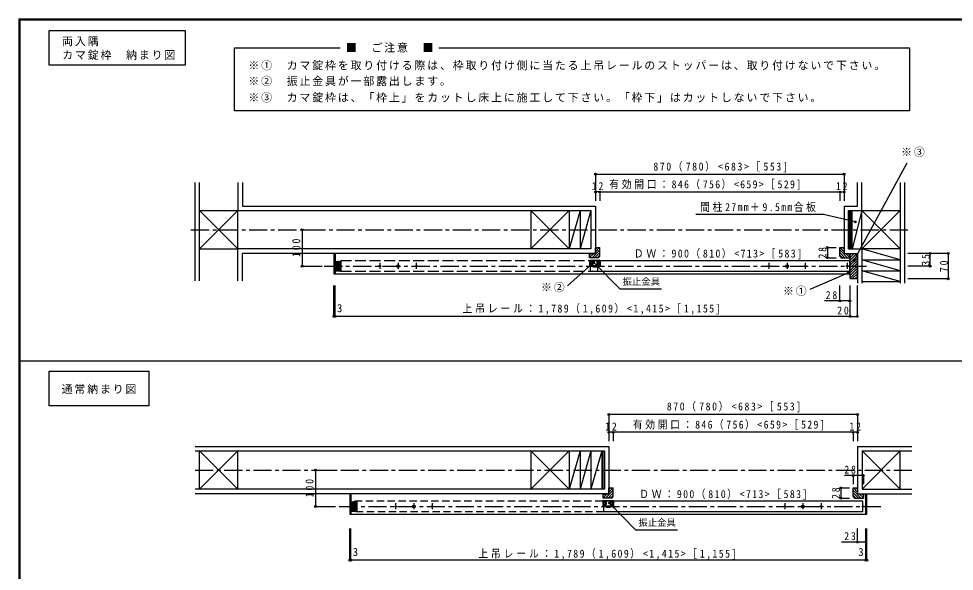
# Model space of a CAD drawing. Units: millimetres at full size, sheet at 1:10; details may follow other scales. Extents: x -2000 to 1900, y -1436 to 1392.
# Drawn here: x -2000 to 571, y -127 to 1392 of the extents above; entities that cross this region are included whole.
import ezdxf
from ezdxf.enums import TextEntityAlignment as Align

# ---------------------------------------------------------------- set-up
doc = ezdxf.new("R2010")
doc.units = ezdxf.units.MM
doc.header["$LTSCALE"] = 10
doc.header["$PDMODE"] = 32
doc.header["$PDSIZE"] = 5
for name, pattern in [('CHAIN1', [8, 5, -1, 1, -1]), ('DASHED2', [3, 2, -1]), ('DASHED3', [4, 3, -1])]:
    doc.linetypes.add(name, pattern=pattern)
for name, color, linetype in [('0-1_通り芯', 4, 'CHAIN1'), ('0-2_柱', 7, 'Continuous'), ('0-3_仕上げ', 2, 'Continuous'), ('0-4_枠', 3, 'Continuous'), ('0-5_ケーシング', 3, 'Continuous'), ('0-6_扉', 6, 'Continuous'), ('0-7_金物', 7, 'Continuous'), ('0-A_文字', 7, 'Continuous'), ('0-B_寸法', 7, 'Continuous'), ('0-C_ハッチ', 3, 'Continuous'), ('0-D_ハッチ2', 7, 'Continuous'), ('F-1_枠', 6, 'Continuous')]:
    doc.layers.add(name, color=color, linetype=linetype)
doc.styles.add('ＭＳ ゴシック', font='')
doc.styles.get('ＭＳ ゴシック').set_extended_font_data('MS Gothic')

msp = doc.modelspace()

# ---------------------------------------------------------------- linework, layer by layer
at = {"layer": '0-1_通り芯'}
for p, q in [((-1526.98, 811.79), (442.86, 811.79)), ((-1007.83, 721.15), (-1007.83, 704.67)), ((-957.83, 721.15), (-957.83, 704.67)), ((-907.83, 721.15), (-907.83, 704.67)), ((61.17, 721.15), (61.17, 704.67)), ((111.17, 721.15), (111.17, 704.67)), ((161.17, 721.15), (161.17, 704.67)), ((276.17, 721.15), (276.17, 704.67)), ((-1160.77, 711.79), (331.27, 711.79)), ((-1515.33, 151.35), (453.87, 151.35)), ((-964.33, 60.71), (-964.33, 44.23)), ((-914.33, 60.71), (-914.33, 44.23)), ((-864.33, 60.71), (-864.33, 44.23)), ((104.67, 60.71), (104.67, 44.23)), ((154.67, 60.71), (154.67, 44.23)), ((204.67, 60.71), (204.67, 44.23)), ((-1119.11, 51.35), (368.27, 51.35))]:
    msp.add_line(p, q, dxfattribs=at)
at = {"layer": '0-2_柱'}
for p, q in [((-1502.83, 864.29), (-1397.83, 864.29)), ((-1502.83, 864.29), (-1397.83, 759.29)), ((-1502.83, 759.29), (-1397.83, 864.29)), ((-1397.83, 759.29), (-1397.83, 864.29)), ((-592.83, 864.29), (-487.83, 759.29)), ((-457.83, 864.29), (-487.83, 759.29)), ((-487.83, 864.29), (-487.83, 759.29)), ((-427.83, 864.29), (-457.83, 759.29)), ((-457.83, 864.29), (-457.83, 759.29)), ((316.67, 864.29), (421.67, 864.29)), ((316.67, 864.29), (421.67, 759.29)), ((316.67, 759.29), (421.67, 864.29)), ((316.67, 759.29), (316.67, 864.29)), ((-1502.83, 759.29), (-1397.83, 759.29)), ((421.67, 759.29), (316.67, 759.29)), ((316.67, 699.29), (421.67, 699.29)), ((421.67, 669.29), (316.67, 699.29)), ((316.67, 669.29), (421.67, 669.29)), ((-1502.83, 98.85), (-1397.83, 203.85)), ((-1397.83, 98.85), (-1397.83, 203.85)), ((-592.83, 203.85), (-487.83, 98.85)), ((-592.83, 98.85), (-487.83, 203.85)), ((-592.83, 203.85), (-592.83, 98.85)), ((-457.83, 203.85), (-487.83, 98.85)), ((-487.83, 203.85), (-487.83, 98.85)), ((-427.83, 203.85), (-457.83, 98.85)), ((-457.83, 203.85), (-457.83, 98.85)), ((-397.83, 203.85), (-427.83, 98.85)), ((-427.83, 203.85), (-427.83, 98.85)), ((-397.83, 203.85), (-397.83, 98.85)), ((-394.83, 203.85), (-394.83, 98.85)), ((317.17, 98.85), (422.17, 203.85)), ((317.17, 203.85), (422.17, 98.85)), ((422.17, 98.85), (422.17, 203.85))]:
    msp.add_line(p, q, dxfattribs=at)
for points in [[(-592.83, 864.29), (-592.83, 759.29), (-487.83, 864.29)], [(316.67, 864.29), (289.67, 759.29), (289.67, 864.29)], [(421.67, 699.29), (316.67, 729.29), (421.67, 729.29), (316.67, 759.29)], [(-1502.83, 98.85), (-1502.83, 203.85), (-1397.83, 98.85)]]:
    msp.add_lwpolyline(points, dxfattribs=at)
at = {"layer": '0-3_仕上げ'}
for p, q in [((-1515.33, 671.82), (-1515.33, 941.28)), ((-1502.83, 671.82), (-1502.83, 941.28)), ((-1397.83, 941.28), (-1397.83, 864.29)), ((-1385.33, 941.28), (-1385.33, 876.79)), ((304.17, 876.79), (304.17, 941.28)), ((316.67, 864.29), (316.67, 941.28)), ((421.67, 941.28), (421.67, 665.11)), ((434.17, 941.28), (434.17, 665.11)), ((-1385.33, 876.79), (-415.33, 876.79)), ((-415.33, 876.79), (-415.33, 746.79)), ((267.67, 876.79), (267.67, 746.79)), ((267.67, 876.79), (304.17, 876.79)), ((-1397.83, 864.29), (-427.83, 864.29)), ((-427.83, 864.29), (-427.83, 759.29)), ((280.17, 864.29), (317.17, 864.29)), ((280.17, 759.29), (280.17, 864.29)), ((283.67, 759.29), (283.67, 864.29)), ((286.67, 759.29), (286.67, 864.29)), ((-427.83, 759.29), (-1397.83, 759.29)), ((-1397.83, 671.82), (-1397.83, 759.29)), ((-415.33, 746.79), (-1385.33, 746.79)), ((-1385.33, 671.82), (-1385.33, 746.79)), ((267.67, 746.79), (304.17, 746.79)), ((280.17, 759.29), (317.17, 759.29)), ((304.17, 746.79), (304.17, 665.11)), ((316.67, 759.29), (316.67, 665.11)), ((-1515.33, 216.35), (-1259.7, 216.35)), ((304.67, 216.35), (304.67, 86.35)), ((304.67, 216.35), (453.87, 216.35)), ((-1515.33, 203.85), (-390.83, 203.85)), ((-390.83, 203.85), (-390.83, 98.85)), ((317.17, 203.85), (317.17, 98.85)), ((317.17, 203.85), (453.87, 203.85)), ((-1259.7, 98.85), (-1515.33, 98.85)), ((-390.83, 98.85), (-1259.7, 98.85)), ((304.67, 86.35), (453.87, 86.35)), ((317.17, 98.85), (453.87, 98.85))]:
    msp.add_line(p, q, dxfattribs=at)
msp.add_lwpolyline([(-1259.7, 216.35), (-378.33, 216.35), (-378.33, 86.35), (-1515.33, 86.35)], dxfattribs=at)
at = {"layer": '0-4_枠'}
for p, q in [((-1133.83, 746.79), (-1133.83, 690.79)), ((-1130.83, 746.79), (-1130.83, 690.79)), ((284.17, 678.2), (284.17, 746.79)), ((304.17, 676.79), (304.17, 746.79)), ((-1133.83, 690.79), (284.17, 690.79)), ((284.17, 678.2), (285.58, 676.79)), ((304.17, 676.79), (285.58, 676.79)), ((-1090.33, 86.35), (-1090.33, 30.35)), ((-1087.33, 86.35), (-1087.33, 30.35)), ((327.67, 30.35), (327.67, 86.35)), ((-1087.33, 64.35), (-1071.33, 64.35)), ((-1071.33, 64.35), (-1071.33, 38.35)), ((-1087.33, 38.35), (-1071.33, 38.35))]:
    msp.add_line(p, q, dxfattribs=at)
msp.add_lwpolyline([(-1090.33, 30.35), (330.67, 30.35), (330.67, 86.35)], dxfattribs=at)
at = {"layer": '0-5_ケーシング'}
for p, q in [((-431.33, 734.79), (-431.33, 746.79)), ((-431.33, 746.79), (-415.33, 746.79)), ((255.67, 738.79), (255.67, 762.79)), ((255.67, 762.79), (267.67, 762.79)), ((267.67, 762.79), (267.67, 746.79)), ((267.67, 746.79), (304.17, 746.79)), ((283.67, 734.79), (283.67, 746.79)), ((-1130.83, 724.79), (-1114.83, 724.79)), ((-1114.83, 724.79), (-1114.83, 698.79)), ((-407.33, 734.79), (-431.33, 734.79)), ((-1130.83, 698.79), (-1114.83, 698.79)), ((-394.33, 86.35), (-378.33, 86.35)), ((-394.33, 74.35), (-394.33, 86.35)), ((-378.33, 102.35), (-366.33, 102.35)), ((-378.33, 86.35), (-378.33, 102.35)), ((-370.33, 74.35), (-366.33, 78.35)), ((-366.33, 78.35), (-366.33, 102.35)), ((292.67, 78.35), (292.67, 102.35)), ((292.67, 102.35), (304.67, 102.35)), ((304.67, 102.35), (304.67, 86.35)), ((304.67, 86.35), (320.67, 86.35)), ((320.67, 86.35), (320.67, 74.35)), ((-370.33, 74.35), (-394.33, 74.35))]:
    msp.add_line(p, q, dxfattribs=at)
for points in [[(-415.33, 746.79), (-415.33, 762.79), (-403.33, 762.79)], [(-407.33, 734.79), (-403.33, 738.79), (-403.33, 762.79)], [(255.67, 738.79), (259.67, 734.79), (283.67, 734.79)], [(292.67, 78.35), (296.67, 74.35), (320.67, 74.35)]]:
    msp.add_lwpolyline(points, dxfattribs=at)
at = {"layer": '0-6_扉', "linetype": 'DASHED3'}
for p, q in [((-365.83, 726.79), (-1122.83, 726.79)), ((-1122.83, 696.79), (-1122.83, 726.79)), ((-409.83, 726.79), (-409.83, 696.79)), ((-365.83, 696.79), (-1122.83, 696.79))]:
    msp.add_line(p, q, dxfattribs=at)
at = {"layer": '0-6_扉'}
for p, q in [((-429.83, 726.79), (-429.83, 696.79)), ((283.17, 726.79), (-429.83, 726.79)), ((283.17, 696.79), (283.17, 726.79)), ((283.17, 696.79), (-429.83, 696.79)), ((-1079.33, 66.35), (-1079.33, 36.35)), ((-393.33, 66.35), (-393.33, 36.35)), ((319.67, 36.35), (-393.33, 36.35))]:
    msp.add_line(p, q, dxfattribs=at)
at = {"layer": '0-6_扉', "linetype": 'DASHED2'}
for p, q in [((-366.33, 66.35), (-1079.33, 66.35)), ((-366.33, 66.35), (-366.33, 36.35)), ((-393.33, 36.35), (-1079.33, 36.35))]:
    msp.add_line(p, q, dxfattribs=at)
at = {"layer": '0-6_扉'}
msp.add_lwpolyline([(319.67, 36.35), (319.67, 66.35), (-393.33, 66.35)], dxfattribs=at)
at = {"layer": '0-7_金物'}
for p, q in [((-431.83, 726.29), (-431.83, 715.29)), ((-429.83, 728.29), (-403.83, 728.29)), ((-429.83, 719.29), (-429.83, 722.29)), ((-427.83, 719.29), (-427.83, 722.29)), ((-423.83, 722.29), (-423.83, 719.29)), ((-421.83, 719.29), (-421.83, 722.29)), ((-411.83, 722.29), (-411.83, 719.29)), ((-409.83, 719.29), (-409.83, 722.29)), ((-405.83, 722.29), (-405.83, 719.29)), ((-403.83, 722.29), (-403.83, 719.29)), ((-401.83, 715.29), (-401.83, 726.29)), ((-429.83, 713.29), (-403.83, 713.29)), ((-422.83, 712.79), (-422.83, 710.79)), ((-422.33, 710.29), (-411.33, 710.29)), ((-410.83, 712.79), (-410.83, 710.79)), ((-395.33, 65.85), (-395.33, 54.85)), ((-393.33, 67.85), (-367.33, 67.85)), ((-393.33, 58.85), (-393.33, 61.85)), ((-393.33, 52.85), (-367.33, 52.85)), ((-391.33, 58.85), (-391.33, 61.85)), ((-387.33, 61.85), (-387.33, 58.85)), ((-386.33, 52.35), (-386.33, 50.35)), ((-385.33, 58.85), (-385.33, 61.85)), ((-375.33, 61.85), (-375.33, 58.85)), ((-374.33, 52.35), (-374.33, 50.35)), ((-373.33, 58.85), (-373.33, 61.85)), ((-369.33, 61.85), (-369.33, 58.85)), ((-367.33, 61.85), (-367.33, 58.85)), ((-365.33, 54.85), (-365.33, 65.85)), ((-385.83, 49.85), (-374.83, 49.85))]:
    msp.add_line(p, q, dxfattribs=at)
for centre, radius, start, end in [((-429.83, 726.29), 2, 90, 180), ((-425.83, 722.29), 4, 0, 180), ((-425.83, 722.29), 2, 0, 180), ((-407.83, 722.29), 4, 0, 180), ((-407.83, 722.29), 2, 0, 180), ((-403.83, 726.29), 2, 0, 90), ((-429.83, 715.29), 2, 180, 270), ((-425.83, 719.29), 4, 180, 0), ((-425.83, 719.29), 2, 180, 0), ((-422.33, 712.79), 0.5, 90, 180), ((-422.33, 710.79), 0.5, 180, 270), ((-407.83, 719.29), 4, 180, 0), ((-411.33, 712.79), 0.5, 0, 90), ((-411.33, 710.79), 0.5, 270, 0), ((-407.83, 719.29), 2, 180, 0), ((-403.83, 715.29), 2, 270, 0), ((-393.33, 65.85), 2, 90, 180), ((-393.33, 54.85), 2, 180, 270), ((-389.33, 61.85), 4, 0, 180), ((-389.33, 58.85), 4, 180, 0), ((-389.33, 61.85), 2, 0, 180), ((-389.33, 58.85), 2, 180, 0), ((-385.83, 52.35), 0.5, 90, 180), ((-371.33, 61.85), 4, 0, 180), ((-371.33, 58.85), 4, 180, 0), ((-374.83, 52.35), 0.5, 0, 90), ((-371.33, 61.85), 2, 0, 180), ((-371.33, 58.85), 2, 180, 0), ((-367.33, 65.85), 2, 0, 90), ((-367.33, 54.85), 2, 270, 0), ((-385.83, 50.35), 0.5, 180, 270), ((-374.83, 50.35), 0.5, 270, 0)]:
    msp.add_arc(centre, radius, start, end, dxfattribs=at)
at = {"layer": '0-A_文字'}
for p, q in [((-1916.44, 1264.28), (-1916.44, 1359.29)), ((-1406.74, 1311.28), (-1116.76, 1311.28)), ((-1406.74, 1138.16), (-1406.74, 1311.28)), ((-845.85, 1311.28), (447.83, 1311.28)), ((447.83, 1311.28), (447.83, 1138.16)), ((447.83, 1138.16), (-1406.74, 1138.16)), ((294.63, 726.57), (441.05, 995.22)), ((-347.8, 648.33), (-420.36, 722.96)), ((-422.72, 719.51), (-491.87, 657.51)), ((279.72, 693.39), (173.69, 647.8)), ((-233.79, 648.33), (-347.8, 648.33)), ((-1916.44, 327.78), (-1916.44, 422.79)), ((-1916.44, 422.79), (-1642.66, 422.79)), ((-1642.66, 422.79), (-1642.66, 327.78)), ((-1642.66, 327.78), (-1916.44, 327.78)), ((-304.4, -13.91), (-376.96, 60.72)), ((-190.38, -13.91), (-304.4, -13.91))]:
    msp.add_line(p, q, dxfattribs=at)
for points in [[(-1916.44, 1359.29), (-1543.01, 1359.29), (-1543.01, 1264.28), (-1916.44, 1264.28)], [(298.62, 833.22), (211.42, 853.93), (-139.83, 853.93)]]:
    msp.add_lwpolyline(points, dxfattribs=at)
for p in [(298.62, 833.22), (-422.72, 719.51), (-420.36, 722.96), (294.63, 726.57), (279.72, 693.39), (-376.96, 60.72)]:
    msp.add_point(p, dxfattribs=at)
at = {"layer": '0-B_寸法', "color": 4}
for p, q in [((-415.33, 964.39), (267.67, 964.39)), ((-415.33, 964.39), (-415.33, 891.11)), ((267.67, 964.39), (267.67, 891.11)), ((-403.33, 915.53), (-415.33, 915.53)), ((-403.33, 915.53), (255.67, 915.53)), ((-403.33, 915.53), (-403.33, 891.11)), ((255.67, 915.53), (267.67, 915.53)), ((255.67, 915.53), (255.67, 891.11)), ((-1221.16, 811.79), (-1221.16, 711.79)), ((-1221.16, 811.79), (-1165.91, 811.79)), ((221.75, 762.79), (221.75, 734.79)), ((221.75, 762.79), (245.67, 762.79)), ((554.08, 746.79), (442.59, 746.79)), ((504.08, 711.79), (504.08, 746.79)), ((554.08, 746.79), (554.08, 676.79)), ((221.75, 734.79), (245.67, 734.79)), ((-1221.16, 711.79), (-1165.91, 711.79)), ((504.08, 711.79), (442.59, 711.79)), ((554.08, 676.79), (442.59, 676.79)), ((-1133.83, 573.68), (-1133.83, 658.41)), ((-1130.83, 573.68), (-1130.83, 658.41)), ((255.67, 616.05), (255.67, 658.41)), ((283.67, 658.41), (283.67, 616.05)), ((284.17, 573.68), (284.17, 658.41)), ((304.17, 573.68), (304.17, 658.41)), ((283.67, 616.05), (213.52, 616.05)), ((-1130.83, 573.68), (-1133.83, 573.68)), ((284.17, 573.68), (-1130.83, 573.68)), ((284.17, 573.68), (304.17, 573.68)), ((-378.33, 303.95), (-378.33, 230.67)), ((304.67, 303.95), (-378.33, 303.95)), ((304.67, 303.95), (304.67, 230.67)), ((292.67, 255.09), (-378.33, 255.09)), ((-366.33, 255.09), (-366.33, 230.67)), ((292.67, 255.09), (292.67, 230.67)), ((304.67, 255.09), (292.67, 255.09)), ((-1184.57, 151.35), (-1184.57, 51.35)), ((-1184.57, 151.35), (-1129.31, 151.35)), ((320.67, 136.35), (268.54, 136.35)), ((292.67, 136.35), (292.67, 112.35)), ((320.67, 136.35), (320.67, 112.35)), ((258.75, 102.35), (258.75, 74.35)), ((258.75, 102.35), (282.67, 102.35)), ((258.75, 74.35), (282.67, 74.35)), ((-1184.57, 51.35), (-1129.31, 51.35)), ((-1090.33, -96.34), (-1090.33, -8.88)), ((-1087.33, -96.34), (-1087.33, -8.88)), ((304.67, -46.36), (304.67, -8.88)), ((327.67, -96.34), (327.67, -8.88)), ((330.67, -96.34), (330.67, -8.88)), ((327.67, -46.36), (260.51, -46.36)), ((-1087.33, -96.34), (-1090.33, -96.34)), ((327.67, -96.34), (-1087.33, -96.34)), ((330.67, -96.34), (327.67, -96.34))]:
    msp.add_line(p, q, dxfattribs=at)
at = {"layer": '0-B_寸法'}
for p in [(-415.33, 964.39), (267.67, 964.39), (-415.33, 915.53), (-403.33, 915.53), (255.67, 915.53), (267.67, 915.53), (-1221.16, 811.79), (221.75, 762.79), (504.08, 746.79), (554.08, 746.79), (221.75, 734.79), (-1221.16, 711.79), (504.08, 711.79), (554.08, 676.79), (255.67, 616.05), (283.67, 616.05), (-1133.83, 573.68), (-1130.83, 573.68), (284.17, 573.68), (304.17, 573.68), (-378.33, 303.95), (304.67, 303.95), (-378.33, 255.09), (-366.33, 255.09), (292.67, 255.09), (304.67, 255.09), (-1184.57, 151.35), (292.67, 136.35), (320.67, 136.35), (258.75, 102.35), (-1184.57, 51.35), (258.75, 74.35), (304.67, -46.36), (327.67, -46.36), (-1090.33, -96.34), (-1087.33, -96.34), (327.67, -96.34), (330.67, -96.34)]:
    msp.add_point(p, dxfattribs=at)
at = {"layer": '0-C_ハッチ', "color": 4}
for p, q in [((-431.33, 742.41), (-426.95, 746.79)), ((-431.33, 735.34), (-419.88, 746.79)), ((-424.81, 734.79), (-403.33, 756.27)), ((-417.74, 734.79), (-403.33, 749.19)), ((-415.33, 758.41), (-410.95, 762.79)), ((-415.33, 751.34), (-403.88, 762.79)), ((255.67, 756.27), (277.15, 734.79)), ((255.67, 749.19), (270.08, 734.79)), ((256.22, 762.79), (267.67, 751.34)), ((263.29, 762.79), (267.67, 758.41)), ((272.22, 746.79), (283.67, 735.34)), ((279.29, 746.79), (283.67, 742.41)), ((302.69, 746.79), (284.17, 728.27)), ((295.62, 746.79), (284.17, 735.34)), ((288.55, 746.79), (284.17, 742.41)), ((-410.67, 734.79), (-403.33, 742.12)), ((255.67, 742.12), (263, 734.79)), ((304.17, 741.19), (284.17, 721.19)), ((304.17, 734.12), (284.17, 714.12)), ((304.17, 727.05), (284.17, 707.05)), ((304.17, 719.98), (284.17, 699.98)), ((304.17, 712.91), (284.17, 692.91)), ((304.17, 705.84), (284.17, 685.84)), ((304.17, 698.77), (284.17, 678.77)), ((304.17, 691.7), (289.26, 676.79)), ((304.17, 684.63), (296.33, 676.79)), ((304.17, 677.56), (303.4, 676.79)), ((-394.33, 74.9), (-382.88, 86.35)), ((-394.33, 81.97), (-389.95, 86.35)), ((-387.81, 74.35), (-366.33, 95.83)), ((-380.74, 74.35), (-366.33, 88.76)), ((-378.33, 90.9), (-366.88, 102.35)), ((-378.33, 97.97), (-373.95, 102.35)), ((-373.67, 74.35), (-366.33, 81.68)), ((292.67, 95.83), (314.15, 74.35)), ((292.67, 88.76), (307.08, 74.35)), ((292.67, 81.68), (300, 74.35)), ((293.22, 102.35), (304.67, 90.9)), ((300.29, 102.35), (304.67, 97.97)), ((309.22, 86.35), (320.67, 74.9)), ((316.29, 86.35), (320.67, 81.97))]:
    msp.add_line(p, q, dxfattribs=at)
at = {"layer": '0-C_ハッチ', "color": 7}
for p, q in [((-1130.83, 721.99), (-1114.83, 705.99)), ((-1129.39, 724.79), (-1114.83, 710.23)), ((-1125.15, 724.79), (-1114.83, 714.47)), ((-1120.9, 724.79), (-1114.83, 718.71)), ((-1116.66, 724.79), (-1114.83, 722.96)), ((-1130.83, 717.74), (-1114.83, 701.74)), ((-1130.83, 713.5), (-1116.12, 698.79)), ((-1130.83, 709.26), (-1120.36, 698.79)), ((-1130.83, 705.02), (-1124.6, 698.79)), ((-1130.83, 700.77), (-1128.85, 698.79)), ((-1087.33, 61.55), (-1071.33, 45.55)), ((-1087.33, 57.3), (-1071.33, 41.3)), ((-1087.33, 53.06), (-1072.62, 38.35)), ((-1085.89, 64.35), (-1071.33, 49.79)), ((-1081.65, 64.35), (-1071.33, 54.03)), ((-1077.4, 64.35), (-1071.33, 58.27)), ((-1073.16, 64.35), (-1071.33, 62.52)), ((-1087.33, 48.82), (-1076.86, 38.35)), ((-1087.33, 44.58), (-1081.1, 38.35)), ((-1087.33, 40.33), (-1085.35, 38.35))]:
    msp.add_line(p, q, dxfattribs=at)
at = {"layer": '0-C_ハッチ', "color": 5}
msp.add_circle((-1122.83, 711.79), 2, dxfattribs=at)
at = {"layer": '0-D_ハッチ2', "color": 5}
for centre, radius in [((-1007.83, 711.79), 2), ((-957.83, 711.79), 3.5), ((-907.83, 711.79), 2), ((61.17, 711.79), 2), ((111.17, 711.79), 3.5), ((161.17, 711.79), 2), ((276.17, 711.79), 2), ((-1079.33, 51.35), 2), ((-964.33, 51.35), 2), ((-914.33, 51.35), 3.5), ((-864.33, 51.35), 2), ((104.67, 51.35), 2), ((154.67, 51.35), 3.5), ((204.67, 51.35), 2), ((319.67, 51.35), 2)]:
    msp.add_circle(centre, radius, dxfattribs=at)
at = {"layer": 'F-1_枠'}
for p, q in [((-2000, 1391.67), (-2000, -1401.67)), ((-2000, 1391.67), (1900, 1391.67)), ((-2000, 1390), (1900, 1390)), ((-2000, 1388.33), (1900, 1388.33)), ((-1998.33, 1391.67), (-1998.33, -1401.67)), ((-1996.67, 1391.67), (-1996.67, -1401.67)), ((-2000, 451.83), (747.8, 451.83))]:
    msp.add_line(p, q, dxfattribs=at)

# ---------------------------------------------------------------- texts
at = {"layer": '0-A_文字', "style": 'ＭＳ ゴシック'}
for p in [(-340.7, 654.55), (-297.29, -7.69)]:
    msp.add_text('振止金具', height=18.33, dxfattribs=at).set_placement(p, align=Align.BOTTOM_LEFT)
at = {"layer": '0-A_文字', "char_height": 21.99, "attachment_point": 7, "style": 'ＭＳ ゴシック'}
for s, insert in [('\\T1.17;両入隅', (-1880.57, 1316.09)), ('\\T1.17;■\u3000ご注意\u3000■', (-1101.05, 1298.87)), ('\\T1.17;カマ錠枠\u3000納まり図', (-1880.57, 1278.22)), ('\\T1.17;※①\u3000カマ錠枠を取り付ける際は、枠取り付け側に当たる上吊レールのストッパーは、取り付けないで下さい。\\~', (-1368.96, 1249.76)), ('\\T1.17;※②\u3000振止金具が一部露出します。', (-1368.96, 1206.53)), ('\\T1.17;※③\u3000カマ錠枠は、「枠上」をカットし床上に施工して下さい。「枠下」はカットしないで下さい。', (-1368.96, 1161.32)), ('\\T1.17;※③', (424.45, 1011.64)), ('\\T1.27;\\W0.9;間柱27mm＋9.5mm合板', (-127.73, 860.59)), ('\\T1.28;\\W0.9;ＤＷ：900（810）<713>［583]', (-310.06, 730.36)), ('\\T1.17;※②', (-564.98, 639.94)), ('\\T1.17;※①', (99.83, 629.77)), ('\\T1.17;通常納まり図', (-1882.05, 360.28)), ('\\T1.28;\\W0.9;ＤＷ：900（810）<713>［583]', (-295.33, 69.35))]:
    msp.add_mtext(s, dxfattribs=dict(at, insert=insert))
at = {"layer": '0-B_寸法', "style": 'ＭＳ ゴシック'}
for p in [(-1125.93, 578.68), (-1082.43, -91.34), (306.6, -91.34)]:
    msp.add_text('3', height=21.99, dxfattribs=at).set_placement(p, align=Align.BOTTOM_LEFT)
at = {"layer": '0-B_寸法', "char_height": 21.99, "attachment_point": 7, "style": 'ＭＳ ゴシック'}
for s, insert in [('\\T1.32;\\W0.9;870（780）<683>［553]', (-256.33, 969.39)), ('\\T1.27;\\W0.9;有効開口：846（756）<659>［529]', (-377.49, 920.53)), ('\\T1.36;\\W0.9;12', (-425.58, 920.53)), ('\\T1.36;\\W0.9;12', (245.42, 920.53)), ('\\T1.36;\\W0.9;28', (217.23, 621.05)), ('\\T1.29;\\W0.9;上吊レール：1,789（1,609）<1,415>［1,155]', (-780.83, 578.68)), ('\\T1.36;\\W0.9;20', (248.85, 578.68)), ('\\T1.32;\\W0.9;870（780）<683>［553]', (-219.33, 310.15)), ('\\T1.27;\\W0.9;有効開口：846（756）<659>［529]', (-312.83, 260.26)), ('\\T1.36;\\W0.9;12', (-388.58, 260.09)), ('\\T1.36;\\W0.9;12', (282.42, 260.09)), ('\\T1.36;\\W0.9;28', (268.54, 141.35)), ('\\T1.36;\\W0.9;23', (268.04, -41.36)), ('\\T1.29;\\W0.9;上吊レール：1,789（1,609）<1,415>［1,155]', (-737.33, -94.87))]:
    msp.add_mtext(s, dxfattribs=dict(at, insert=insert))
at = {"layer": '0-B_寸法', "char_height": 21.99, "attachment_point": 7, "rotation": 90, "style": 'ＭＳ ゴシック'}
for s, insert in [('\\T1.38;\\W0.9;100', (-1226.16, 736.79)), ('\\T1.36;\\W0.9;28', (219.27, 732.54)), ('\\T1.36;\\W0.9;35', (503.15, 713.04)), ('\\T1.36;\\W0.9;70', (553.15, 695.54)), ('\\T1.38;\\W0.9;100', (-1189.57, 76.35)), ('\\T1.36;\\W0.9;28', (256.27, 72.1))]:
    msp.add_mtext(s, dxfattribs=dict(at, insert=insert))

doc.saveas('drawing.dxf')
